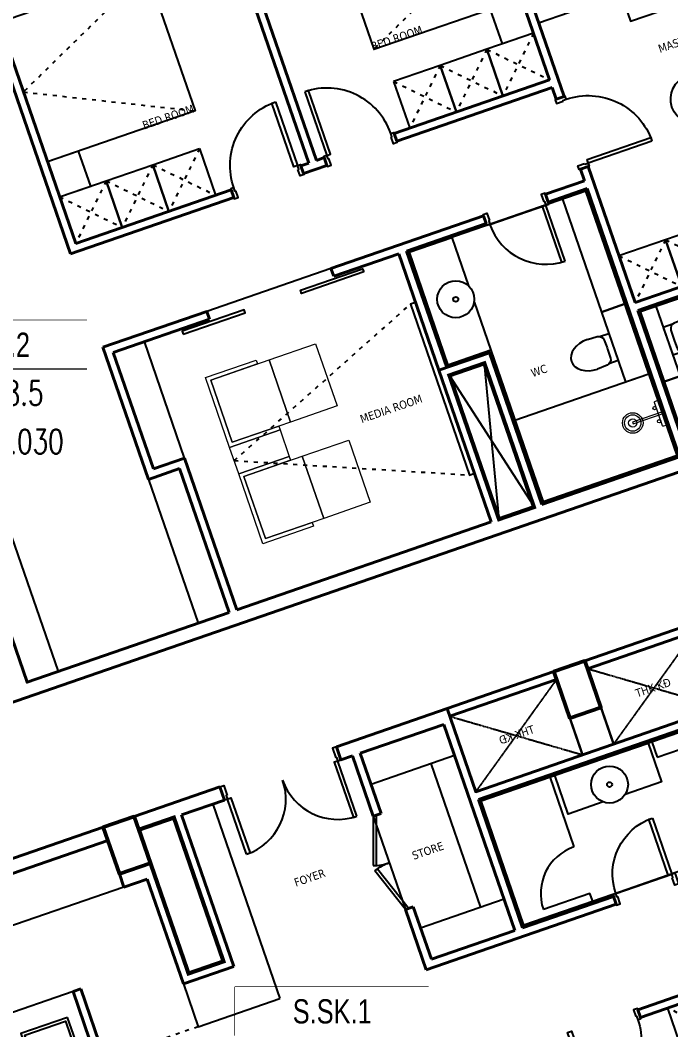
# Model space of a CAD drawing. Header units: millimetres. Extents: x -361654186 to 361255443, y -278569811 to 278836587.
# Drawn here: x -97423 to -89505, y 31127 to 43406 of the extents above; entities that cross this region are included whole.
import ezdxf
from ezdxf.enums import TextEntityAlignment as Align
from ezdxf.xclip import XClip

# ---------------------------------------------------------------- set-up
doc = ezdxf.new("R2010")
doc.units = ezdxf.units.MM
doc.header["$MEASUREMENT"] = 0
doc.header["$XCLIPFRAME"] = 0
doc.set_wipeout_variables(frame=1)
doc.linetypes.add('ACAD_ISO03W100', pattern=[30, 12, -18])
doc.linetypes.add('Xref_ST_MBDV Cot vach 30.7.2022$0$HIDDEN', pattern=[0.375, 0.25, -0.125])
for name, color, linetype, lineweight in [('00_duong_QH', 7, 'Continuous', 9), ('A-NoiThat', 39, 'Continuous', 13), ('IDEA - Block', 250, 'Continuous', 9), ('KT-Chuviet', 255, 'Continuous', 15), ('KT-Net cat', 1, 'Continuous', 40), ('KT-Net cot vach', 2, 'Continuous', 50), ('KT-Net thay', 7, 'Continuous', 15), ('KT-Net truc', 18, 'Continuous', 15)]:
    doc.layers.add(name, color=color, linetype=linetype, lineweight=lineweight)
for name, color, linetype in [('1VinaPVC-Text', 9, 'Continuous'), ('A-_FURN----_E-_N', 251, 'Continuous'), ('A-_SANIEQPT_E-_N', 251, 'Continuous'), ('A-CORE-OTLN', 6, 'Continuous'), ('IDEA - dim', 251, 'Continuous'), ('Kaka - ph', 7, 'Continuous'), ('KT-Net manh', 139, 'Continuous'), ('Xref_ST_MBDV Cot vach 30.7.2022$0$KT-Khuat', 9, 'Xref_ST_MBDV Cot vach 30.7.2022$0$HIDDEN')]:
    doc.layers.add(name, color=color, linetype=linetype)
doc.styles.add('font unicode ccu', font='arial.ttf')
doc.styles.add('ROMANS', font='ROMANS.SHX')
doc.styles.add('Tahoma', font='tahoma.ttf')

# ---------------------------------------------------------------- blocks, each defined once
blk = doc.blocks.new('TAG CAO DO SAN')
at = {"layer": 'KT-Net thay', "flags": 128}
blk.add_lwpolyline([(1526701.778855525, -266095.2298759429), (1526701.778855525, -266566.6584041911), (1527644.63591202, -266566.6584041911), (1527644.63591202, -266095.2298759429)], close=True, dxfattribs=at)
blk.add_wipeout([(1526701.778855525, -266095.2298759429), (1527644.6359120198, -266095.2298759429), (1527644.6359120198, -266566.65840419114), (1526701.778855525, -266566.65840419114)]).dxf.layer = 'KT-Net thay'
for points in [[(1526701.778855525, -266330.9441400666), (1527644.63591202, -266330.9441400666)], [(1526701.778855525, -266566.6584041911), (1527644.63591202, -266566.6584041911)]]:
    blk.add_lwpolyline(points, dxfattribs=at)
at = {"layer": 'KT-Chuviet', "color": 31, "style": 'ROMANS', "width": 0.75}
blk.add_text('DTTT:', height=117.8571320618522, dxfattribs=at).set_placement((1526748.92170835, -266507.8139601254))
at = {"layer": 'KT-Chuviet', "color": 31, "style": 'font unicode ccu', "width": 0.75}
blk.add_attdef('TÊNPHÒNG', text='', height=117.85713, dxfattribs=at).set_placement((1527175.308820772, -266213.4467624734), align=Align.MIDDLE_CENTER)
at = {"layer": 'KT-Chuviet', "color": 31, "ltscale": 15, "style": 'ROMANS', "width": 0.75, "flags": 8}
blk.add_attdef('CAO-DO', (1527091.943339912, -266507.7298381611), '', height=117.8571320618522, dxfattribs=at)
blk = doc.blocks.new('d800')
blk.add_line((760, 70), (40, 70))
for points in [[(40, 790), (40, 70), (85, 70), (85, 790)], [(50, 25), (40, 25), (40, 70), (0, 70), (0, -70), (50, -70)], [(750, 25), (760, 25), (760, 70), (800, 70), (800, -70), (750, -70)]]:
    blk.add_lwpolyline(points, close=True)
blk.add_arc((40, 70), 720, 0, 90)
blk = doc.blocks.new('220126_HDN_HBA typical plan$0$210902_YS plan 330pm ver13$0$TOTO-WC-CW822J')
at = {"color": 0}
blk.add_lwpolyline([(-177.2072506700642, -119.1915361834399), (-175, 0), (175, 0), (177.2072506700642, -119.1915361836145)], dxfattribs=at)
blk.add_lwpolyline([(-190, -270), (-183.3947591906181, -144.5004246227618, -0.3908696114996718), (-115.4352058441145, -78.20653349565691), (-27.76706723973621, -75.77130742336158, -0.01388621073825284), (27.76706724101678, -75.77130742336158), (115.4352058439981, -78.20653349565691, -0.3908696114996718), (183.3947591905016, -144.5004246227618), (190, -270)], format="xyb", dxfattribs=at)
blk.add_ellipse((0, -270), major_axis=(0, -270), ratio=0.7037037037037037, start_param=4.71238898038469, end_param=7.853981633974483, dxfattribs=at)
blk = doc.blocks.new('A$C2A980E36')
at = {"ltscale": 0.5}
blk.add_lwpolyline([(-10, 0), (10, 0), (10, 400), (-10, 400)], close=True, dxfattribs=at)
blk.add_lwpolyline([(160, 60), (160, 30, -0.4142135623730916), (150, 20), (-150, 20, -0.4142135623730987), (-160, 30), (-160, 60.00000000000728, -0.414213562373095), (-150, 70.00000000000728), (150, 70, -0.4142135623730915)], format="xyb", close=True, dxfattribs=at)
for centre, radius in [((0, 400), 125), ((0, 400), 100), ((0, 400), 50), ((-85, 90.00000000000728), 20), ((85, 90), 20)]:
    blk.add_circle(centre, radius, dxfattribs=at)
blk = doc.blocks.new('d900n')
for points in [[(20, -50), (20, -40), (65, -40), (65, 0), (-65, 0), (-65, -50)], [(885, -40), (65, -40), (65, -85), (885, -85)], [(20, -850), (20, -860), (65, -860), (65, -900), (-65, -900), (-65, -850)]]:
    blk.add_lwpolyline(points, close=True)
blk.add_arc((65, -40), 820, 270, 0)
blk = doc.blocks.new('skvl9')
at = {"layer": 'A-_FURN----_E-_N', "linetype": 'Continuous'}
for points in [[(-3599.999997561186, -3880.394799090252), (-3199.999997561215, -3880.394799090252), (-3199.999997561215, -600.5318683415535), (-3599.999997561215, -600.5318683415535)], [(-9199.956795180624, -3980.215425154238), (-9199.979693189045, -4580.215424679656), (-9799.999997561186, -4580.190680722226), (-9799.977099552707, -3980.190681196749), (-9199.956795180624, -3980.215425154238)], [(-8599.958641463367, -3980.218018681189), (-8599.981539471803, -4580.218018206651), (-9200.001843844002, -4580.193274249177), (-9199.978945835494, -3980.193274723715), (-8599.958641463367, -3980.218018681189)], [(-7999.938338324835, -3980.242762638634), (-7999.9612363333, -4580.242762164067), (-8599.981540705456, -4580.218018206608), (-8599.95864269702, -3980.218018681146), (-7999.938338324835, -3980.242762638634)], [(-5500.061656797669, -3980.242762638605), (-5500.038758789131, -4580.242762164067), (-4900.018454416975, -4580.218018206608), (-4900.041352425411, -3980.21801868116), (-5500.061656797669, -3980.242762638605)], [(-4900.041353659108, -3980.218018681189), (-4900.018455650643, -4580.218018206637), (-4299.998151278443, -4580.193274249192), (-4300.021049286908, -3980.193274723715), (-4900.041353659108, -3980.218018681189)], [(-4300.043199941822, -3980.215425154252), (-4300.0203019334, -4580.215424679671), (-3699.999997561215, -4580.190680722226), (-3700.022895569666, -3980.190681196749), (-4300.043199941822, -3980.215425154252)], [(-3600.005535462944, -6880.190680801228), (-3599.999997561201, -7480.190680738073), (-2999.979692724301, -7480.183297474869), (-2999.985230625956, -6880.183297538038), (-3600.005535462944, -6880.190680801228)], [(-2999.985231859624, -6880.183297538053), (-2999.979693957925, -7480.183297474854), (-2399.95938912101, -7480.175914211693), (-2399.964927022695, -6880.17591427482), (-2999.985231859624, -6880.183297538053)]]:
    blk.add_lwpolyline(points, close=True, dxfattribs=at)
blk.add_lwpolyline([(-1430.316624628846, -2080.394799090194), (-1430.316624628846, -1697.368036000582), (-2535.997506029438, -1697.368036000582), (-2535.997506029438, -4225.773338759856), (-1430.31662462886, -4225.773338759871), (-1430.316624628889, -3880.394799090252)], dxfattribs=at)
blk.add_lwpolyline([(-0.02029926507384516, -5680.394799091911), (-2099.964927022695, -5680.394799091911, -0.414213562373095), (-2399.964927022695, -5380.394799091911), (-2399.964927022695, -5380.394799091911, -0.414213562373095), (-2099.964927022738, -5080.394799091911), (-0.0202992650156375, -5080.394799091911)], format="xyb", close=True, dxfattribs=at)
at = {"layer": 'A-CORE-OTLN'}
for points in [[(-6024.999999746055, -7580.219527284324), (-5575.116972184594, -9405.190680775646)], [(-6024.999999746011, -9430.219527284295), (-5575.118576451205, -7580.219527284309)]]:
    blk.add_lwpolyline(points, dxfattribs=at)
at = {"layer": 'IDEA - Block', "ltscale": 100}
for points in [[(-8838.435640893178, -6635.439388335828), (-8188.435640893164, -6635.439388335828), (-8188.435640893149, -6685.439388335828), (-8788.435640893178, -6685.439388335828), (-8788.435640893178, -6685.439388335828), (-8788.435640893178, -7485.439388335843), (-8188.435640893207, -7485.439388335828), (-8188.435640893178, -7535.439388335828), (-8838.435640893178, -7535.439388335828)], [(-8788.435640893178, -6685.439388335828), (-8038.435640893236, -6685.439388335843), (-8038.435640893164, -7485.439388335872), (-8188.435640893207, -7485.439388335828), (-8788.435640893178, -7485.439388335843)], [(-8038.435640893236, -6685.439388335843), (-7438.435640893149, -6685.439388335828), (-7438.435640893178, -7485.439388335828), (-8038.435640893164, -7485.439388335872)], [(-8838.435640893178, -7535.439388335828), (-8188.435640893178, -7535.439388335828), (-8188.435640893178, -7874.941973124311), (-8838.435640893178, -7874.941973124311)], [(-8838.435640893178, -7874.941973124311), (-8188.435640893178, -7874.941973124311), (-8188.435640893207, -7924.941973124311), (-8788.435640893193, -7924.941973124311), (-8788.435640893193, -7924.941973124311), (-8788.435640893178, -8724.94197312431), (-8188.435640893149, -8724.94197312431), (-8188.435640893164, -8774.94197312431), (-8838.435640893178, -8774.94197312431)], [(-8788.435640893193, -7924.941973124311), (-8038.435640893178, -7924.941973124325), (-8038.435640893207, -8724.94197312434), (-8188.435640893149, -8724.94197312431), (-8788.435640893178, -8724.94197312431)], [(-8038.435640893178, -7924.941973124325), (-7438.435640893178, -7924.941973124311), (-7438.435640893193, -8724.94197312434), (-8038.435640893207, -8724.94197312434)]]:
    blk.add_lwpolyline(points, close=True, dxfattribs=at)
at = {"layer": 'IDEA - dim'}
for p, q in [((-6962.499998653599, -5880.190680722226), (-8562.499998653599, -5880.190680722226)), ((-9399.999997561172, -7480.190680738044), (-9399.999997561215, -5980.19068072224)), ((-11699.99999970742, -7580.190680738058), (-11699.99999970742, -9430.190680737913)), ((-9899.999997561215, -7580.190680738073), (-9899.99999756123, -9430.190680737942))]:
    blk.add_line(p, q, dxfattribs=at)
for points in [[(-9800.060487103081, -1730.210863677959), (-7900.060488112358, -1730.148933810735), (-7900.001817711905, -3530.148932854572), (-9800.001816702614, -3530.210862721753)], [(-3699.939508019335, -1730.21086367793), (-5599.939507010058, -1730.148933810706), (-5599.998177410511, -3530.148932854558), (-3699.998178419803, -3530.210862721709)], [(-9799.985271088284, -3530.210862213062), (-9799.989246303376, -3980.19068114429), (-9399.98924630713, -3980.192410167307), (-9400.017573103949, -3530.197825337935)], [(-3700.014724034118, -3530.210862213018), (-3700.010748819011, -3980.190681144246), (-4100.010748815272, -3980.192410167278), (-4099.982422018467, -3530.197825337906)], [(-8925.188282034651, -6050.190680722226), (-8125.188282034636, -6050.19068072224), (-8125.188282034651, -6010.19068072224), (-8925.188282034665, -6010.19068072224)], [(-6599.811715272517, -6050.190680722226), (-7399.811715272546, -6050.190680722226), (-7399.811715272546, -6010.19068072224), (-6599.811715272546, -6010.19068072224)], [(-3724.99999756123, -6005.190680722226), (-5999.999999745953, -6005.190680722269), (-5999.999999746025, -7455.190680738073), (-5449.999997545572, -7455.190680738073), (-5449.999997545587, -9405.190680737913), (-3724.999997561215, -9405.190680737913)], [(-4024.999997424922, -7455.190680738073), (-3724.999997561201, -7455.190680738102), (-3724.99999756123, -6005.190680722226), (-4024.999997424893, -6005.190680722226)], [(-6124.999999745996, -6605.572499410657), (-6189.54389649001, -6605.572499410628), (-6189.543896490053, -8804.808862049511), (-6124.999999746025, -8804.80886204954)], [(-4024.999997424879, -7455.183297293144), (-4024.999997424835, -8355.18329729313), (-3724.999997561245, -8355.183297293144), (-3724.999997939711, -7455.190680738058)], [(-3374.999997697567, -7605.005437767642), (-3374.999997697552, -8505.005437767657), (-3574.999997561215, -8505.005437767657), (-3574.999997182749, -7605.012821212586)], [(-5449.999997924097, -8355.183297293159), (-3724.999997561245, -8355.183297293144), (-3724.999997561215, -9405.190680737913), (-5449.999997924082, -9405.190680737913)]]:
    blk.add_lwpolyline(points, close=True, dxfattribs=at)
for points in [[(-5449.999997545572, -6833.268321370604), (-5449.999997545572, -7455.190680738073), (-5999.999999746025, -7455.190680738073), (-5999.999999745953, -6005.190680722269), (-5449.999997545601, -6005.19068072224), (-5449.999997545601, -6627.113040089724)], [(-1399.999997561215, -7605.190680738058), (-24.99999756122997, -7605.190680738058), (-24.99999756121542, -9405.190680737942), (-3574.999997561245, -9405.190680737942), (-3574.999997561245, -7605.190680738073), (-2199.999997561186, -7605.190680738073)], [(-2374.99999718272, -8905.190680737898), (-2374.99999718272, -9405.190680737913), (-3574.999997561245, -9405.190680737942), (-3574.99999756123, -8505.101750975271), (-2775.088926945376, -8505.101750975242), (-2374.99999718272, -8905.190680737898)]]:
    blk.add_lwpolyline(points, dxfattribs=at)
for radius in [225, 30]:
    blk.add_circle((-5649.999997545601, -6730.190680730157), radius, dxfattribs=at)
at = {"layer": 'Kaka - ph', "color": 6, "const_width": 50}
blk.add_lwpolyline([(-5575.118576451205, -9430.219527284295), (-6024.999999746011, -9430.219527284295), (-6024.999999746055, -7580.219527284324), (-5575.118576451205, -7580.219527284309)], close=True, dxfattribs=at)
at = {"layer": 'KT-Net cat'}
for p, q in [((-9799.999997561186, -4580.190680722226), (-7799.999997561259, -4580.190680722226)), ((-6899.99999756123, -4580.190680722226), (-6799.999997561201, -4580.190680722211)), ((-6699.999997561215, -4580.190680722226), (-6599.999997561215, -4580.190680722226)), ((-5699.999997561215, -4580.190680722226), (-3699.999997561215, -4580.190680722226)), ((-9899.999997561215, -4680.190680722226), (-7799.999997561215, -4680.190680722226)), ((-6899.999997561215, -4680.190680722226), (-6599.999997561215, -4680.190680722226)), ((-5699.999997561215, -4680.190680722226), (-3699.999997561215, -4680.19068072224)), ((-3699.999997561215, -4830.190680722226), (-3599.999997561215, -4830.190680722226)), ((-3699.999997561215, -5730.19068072224), (-3599.999997561215, -5730.19068072224)), ((-9899.999997561215, -5880.19068072224), (-8562.499998653599, -5880.190680722226)), ((-8562.499998653599, -5980.190680722226), (-8562.499998653599, -5880.190680722226)), ((-6962.499998653599, -5880.190680722226), (-4999.999997561215, -5880.190680722226)), ((-6962.499998653599, -5980.190680722226), (-6962.499998653599, -5880.190680722226)), ((-4199.999997561259, -5880.19068072224), (-3699.999997561215, -5880.19068072224)), ((-9799.999997561215, -5980.190680722226), (-8562.499998653599, -5980.190680722226)), ((-6962.499998653671, -5980.190680722226), (-6124.999999745982, -5980.190680722226)), ((-6024.999999745996, -5980.19068072224), (-4999.999997561215, -5980.190680722226)), ((-4199.999997561245, -5980.19068072224), (-3699.999997561245, -5980.19068072224)), ((-9399.999997561172, -7480.190680738044), (-9799.9999975612, -7480.190680738044)), ((-3599.999997561201, -7480.190680738073), (-2199.99999756123, -7480.190680738073)), ((-9499.99999756123, -7580.190680738073), (-9899.999997561215, -7580.190680738073)), ((-3599.999997561201, -7580.190680738073), (-2199.99999756123, -7580.190680738073))]:
    blk.add_line(p, q, dxfattribs=at)
for points in [[(-9899.999997561215, -4680.190680722226), (-9899.9999975612, -0.1917175607959507)], [(-9799.999997561186, -4580.190680722226), (-9799.999997561245, -0.1917240618786309)], [(-3699.999997561215, -4580.190680722226), (-3699.986689588113, -0.1920249351242092)], [(-3599.999997561215, -4830.190680722226), (-3599.99999756123, -0.1906807379273232), (-3699.98668958839, -0.192120629013516)], [(-6799.999997561201, -4580.190680722211), (-6799.999997561215, -1079.913091793598)], [(-6699.999997561215, -4580.190680722226), (-6699.99999756123, -1079.912168809969)], [(-7799.999997561215, -4680.190680722226), (-7799.999997561259, -4580.190680722226)], [(-6899.999997561215, -4680.190680722226), (-6899.99999756123, -4580.190680722226)], [(-6599.999997561215, -4680.190680722226), (-6599.999997561215, -4580.190680722226)], [(-5699.999997561215, -4680.190680722226), (-5699.999997561215, -4580.190680722226)], [(-3699.999997561215, -4830.190680722226), (-3699.999997561215, -4680.19068072224)], [(-3699.999997561215, -5880.19068072224), (-3699.999997561215, -5730.19068072224)], [(-3599.999997561201, -7480.190680738073), (-3599.999997561215, -5730.19068072224)], [(-9899.999997561215, -7580.190680738073), (-9899.999997561215, -5880.19068072224)], [(-4999.999997561215, -5980.190680722226), (-4999.999997561215, -5880.190680722226)], [(-4199.999997561245, -5980.19068072224), (-4199.999997561259, -5880.19068072224)], [(-9799.9999975612, -7480.190680738044), (-9799.999997561215, -5980.190680722226)], [(-6124.999999745982, -7480.190680738073), (-6124.999999745982, -5980.190680722226)], [(-6024.999999746011, -7480.190680738073), (-6024.999999745996, -5980.19068072224)], [(-3699.999997561215, -9430.19068073792), (-3699.999997561245, -5980.19068072224)], [(-9399.999997561215, -9430.190680737913), (-9399.999997561172, -7480.190680738044)], [(-5474.999997545587, -9430.190680738408), (-5474.999997545659, -7480.190680738073), (-6124.999999745982, -7480.190680738073), (-6124.999999745982, -9430.190680738378)], [(-9499.999997561215, -9430.19068073792), (-12099.99999970745, -9430.190680737942), (-12099.99999970739, -7580.190680738058)], [(-9499.999997561215, -9430.19068073792), (-9499.99999756123, -7580.190680738073)], [(-3599.999997561215, -9430.190680737913), (-3599.999997561201, -7580.190680738073)], [(-6124.999999745967, -9430.19068073795), (-9399.999997561215, -9430.190680737913)], [(-5574.999997545587, -9430.190680737913), (-6024.999999745924, -9430.190680737935)], [(-3699.999997561215, -9430.19068073792), (-5474.999997545601, -9430.190680737927)], [(200.0000024387264, -9600.190680737927), (-15340.02542305813, -9600.190680737927)]]:
    blk.add_lwpolyline(points, dxfattribs=at)
blk.add_lwpolyline([(-5574.999997545601, -7580.190680738073), (-6024.999999746011, -7580.190680738073), (-6024.999999745982, -9430.19068073803), (-5574.999997545572, -9430.19068073803)], close=True, dxfattribs=at)
at = {"layer": 'KT-Net manh', "linetype": 'ACAD_ISO03W100', "ltscale": 4}
for p, q in [((-9199.956795180624, -3980.215425154238), (-9799.999997561186, -4580.190680722226)), ((-9799.977099552707, -3980.190681196749), (-9199.979693189045, -4580.215424679656)), ((-8599.958641463367, -3980.218018681189), (-9200.001843844002, -4580.193274249177)), ((-9199.978945835494, -3980.193274723715), (-8599.981539471803, -4580.218018206651)), ((-7999.938338324835, -3980.242762638634), (-8599.981540705456, -4580.218018206608)), ((-8599.95864269702, -3980.218018681146), (-7999.9612363333, -4580.242762164067)), ((-5500.061656797669, -3980.242762638605), (-4900.018454416975, -4580.218018206608)), ((-4900.041352425411, -3980.21801868116), (-5500.038758789131, -4580.242762164067)), ((-4900.041353659108, -3980.218018681189), (-4299.998151278443, -4580.193274249192)), ((-4300.021049286908, -3980.193274723715), (-4900.018455650643, -4580.218018206637)), ((-4300.043199941822, -3980.215425154252), (-3699.999997561215, -4580.190680722226)), ((-3700.022895569666, -3980.190681196749), (-4300.0203019334, -4580.215424679671)), ((-3600.005535462944, -6880.190680801228), (-2999.979692724301, -7480.183297474869)), ((-2999.985230625956, -6880.183297538038), (-3599.999997561201, -7480.190680738073)), ((-2999.985231859624, -6880.183297538053), (-2399.95938912101, -7480.175914211693))]:
    blk.add_line(p, q, dxfattribs=at)
for points in [[(-7900.060488112358, -1730.148933810735), (-9800.031151902891, -2630.210863199871), (-7900.001817711905, -3530.148932854572)], [(-5599.939507010058, -1730.148933810706), (-3699.968843219525, -2630.210863199842), (-5599.998177410511, -3530.148932854558)], [(-8838.435640893178, -7705.190680730069), (-6189.54389649001, -6605.572499410628)], [(-8838.435640893178, -7705.190680730069), (-6189.543896490053, -8804.808862049511)]]:
    blk.add_lwpolyline(points, dxfattribs=at)
at = {"layer": 'A-_SANIEQPT_E-_N', "rotation": 269.9978847988392}
blk.add_blockref('220126_HDN_HBA typical plan$0$210902_YS plan 330pm ver13$0$TOTO-WC-CW822J', (-4024.999997424849, -7905.183297293144), dxfattribs=at)
at = {"layer": 'A-_SANIEQPT_E-_N', "xscale": -0.9999999999999991, "rotation": 90.00211520116079}
blk.add_blockref('220126_HDN_HBA typical plan$0$210902_YS plan 330pm ver13$0$TOTO-WC-CW822J', (-3374.99999769764, -8055.005437767657), dxfattribs=at)
at = {"layer": 'A-NoiThat', "extrusion": (0, 0, -1), "xscale": -0.9999999999999999, "zscale": -0.9999999999999999, "rotation": 270.0021152011519}
blk.add_blockref('A$C2A980E36', (3704.999997574909, -8855.18403563762), dxfattribs=at)
at = {"layer": 'IDEA - dim'}
for p, xscale, rotation in [((-6899.999997561201, -4630.19068072224), -1, 269.9976371344918), ((-3649.99999756123, -5730.19068072224), -0.9999999999999993, 179.9976371344919)]:
    blk.add_blockref('d900n', p, dxfattribs=dict(at, xscale=xscale, rotation=rotation))
for name, p, rotation in [('d900n', (-6599.99999756123, -4630.19068072224), 90.0023628655081), ('d800', (-4199.999997561186, -5935.190680722269), 179.9999999999999)]:
    blk.add_blockref(name, p, dxfattribs=dict(at, rotation=rotation))
at = {"layer": '1VinaPVC-Text', "style": 'Tahoma', "text_generation_flag": 6}
for s, rotation, p in [('BED ROOM', 179.9983422317129, (-8560.776452585764, -3541.902208993415)), ('BED ROOM', 180.0016577682871, (-5619.680224593467, -3541.921896994492)), ('MASTER BED ROOM', 180.0016577682871, (-2323.73866474739, -4709.427989392178)), ('MEDIA ROOM', 179.9999999991662, (-7222.492000356928, -7782.017762716074)), ('WC', 179.9999999991662, (-5074.642057329096, -7932.145821549144))]:
    blk.add_text(s, height=99.99999999999741, rotation=rotation, dxfattribs=at).set_placement(p)
blk = doc.blocks.new('*U108')
at = {"ltscale": 5}
for points in [[(-300, -450), (300, -450), (300, 0), (-300, 0)], [(-261, -65), (261, -65), (261, -415), (-261, -415)], [(-15, -20), (15, -20), (15, -270), (-15, -270)]]:
    blk.add_lwpolyline(points, close=True, dxfattribs=at)
blk = doc.blocks.new('skvl8')
at = {"color": 6, "const_width": 29.99999999999999}
for points in [[(-5999.3289251487, 9499.966328614988), (-5999.391097293861, 8529.966330606978), (-7374.391094469538, 8530.054461225045), (-7374.328922324377, 9500.054459232662)], [(-5599.328925972659, 9499.940690612406), (-5599.391098139837, 8529.940692604388), (-4224.391100964174, 8529.852561955027), (-4224.328928797026, 9499.852559962645)]]:
    blk.add_lwpolyline(points, close=True, dxfattribs=at)
at = {"layer": 'A-_FURN----_E-_N', "linetype": 'Continuous'}
blk.add_lwpolyline([(-6024.514932345686, 4680.052081916365), (-6024.492034337221, 5280.052081441841), (-5424.47172996508, 5280.027337484382), (-5424.494627973501, 4680.02733795892), (-6024.514932345686, 4680.052081916365)], close=True, dxfattribs=at)
at = {"layer": 'IDEA - dim'}
for p, q in [((-10449.39557377386, 9429.974340254572), (-10449.39557377386, 6929.974340254572)), ((-7474.391094469538, 9029.974340254572), (-8549.395573773829, 9029.97434025458)), ((-7774.391094469524, 7180.000000000015), (-7774.391094469524, 9029.974340254572)), ((-11800, 8829.974340254572), (-15599.51414859221, 8829.974340254572)), ((-8649.395573773858, 8654.987170127308), (-8649.395573773858, 7454.987170127293)), ((-6464.398477914481, 8405.054460846542), (-6464.398477914481, 7505)), ((-12799.51414859221, 7829.974340254572), (-15599.51414859219, 7829.974340254572)), ((-11499.51414859221, 7480.514344800307), (-11499.51414859219, 6929.974340254572)), ((-7474.391094469524, 7180), (-8549.395573773872, 7180.000000000044)), ((-11499.51414859219, 6929.974340254572), (-10449.39557377386, 6929.974340254572)), ((-5406.922183789458, 6805), (-6206.922183789458, 6805))]:
    blk.add_line(p, q, dxfattribs=at)
for points in [[(-10249.39483546338, 9474.977662776786), (-10259.39483545662, 9474.977293604534), (-10259.39317418146, 9429.97729363518), (-10299.39317415422, 9429.9758169462), (-10299.39557377383, 9599.9758169462), (-10249.39557380794, 9599.97766280749)], [(-8849.396312084296, 9474.977662777193), (-8839.396312091092, 9474.977293604912), (-8839.39797336614, 9429.977293635588), (-8799.397973393396, 9429.975816946608), (-8799.395573773902, 9599.975816946666), (-8849.395573739806, 9599.977662807869)], [(-10259.3931725459, 8719.976741481936), (-10259.393172546, 9429.974340254164), (-10214.39317257667, 9429.972678979066), (-10214.39317257657, 8719.975080206888)], [(-8839.397975001382, 8719.976741482373), (-8839.39797500163, 9429.97434025458), (-8884.397974970954, 9429.972678979437), (-8884.397974970692, 8719.975080207238)], [(-8846.957578451576, 8088.445685055187), (-8809.188146113447, 8075.274884743325), (-8611.626141435714, 8641.816369815439), (-8649.395573773858, 8654.987170127293)], [(-5149.453273109364, 8205.05446136139), (-4249.453273109364, 8205.054461361418), (-4249.453273109364, 8405.054461225038), (-5149.44588966445, 8405.054460846542)], [(-8846.957578451576, 8021.5286551994), (-8809.188146113462, 8034.699455511261), (-8611.6261414357, 7468.157970439148), (-8649.395573773858, 7454.987170127293)]]:
    blk.add_lwpolyline(points, close=True, dxfattribs=at)
for points in [[(-6206.922183789458, 6805), (-7349.391094469524, 6805), (-7349.391094469524, 8405.054461225038), (-4249.453273109364, 8405.054461225038), (-4249.453273109379, 6805), (-5406.922183789458, 6805)], [(-5948.343539752677, 7905.054461225023), (-6399.451022685564, 7905.054461225023), (-6399.451022685564, 8405.054461225038), (-5199.393344893397, 8405.054461225038), (-5199.393344893382, 7905.054461225038), (-5665.500827826254, 7905.054461225045)], [(-6464.398477914496, 6805), (-6464.398477914481, 6905), (-7064.398477914481, 6905)]]:
    blk.add_lwpolyline(points, dxfattribs=at)
for radius in [224.9999999999998, 29.99999999999998]:
    blk.add_circle((-5806.922183789458, 8080.054461446518), radius, dxfattribs=at)
for centre, radius, start, end in [((-10259.39317254607, 9429.974340254164), 709.9975987722107, 270, 0), ((-8839.39797500163, 9429.97434025458), 709.9975987722107, 180, 270), ((-8649.395573773858, 8654.987170127293), 600, 250.7755260655119, 270), ((-8649.395573773858, 7454.987170127293), 600, 90, 109.2244739344881), ((-6464.398477914481, 6905), 600, 90, 180)]:
    blk.add_arc(centre, radius, start, end, dxfattribs=at)
at = {"layer": 'Kaka - ph', "color": 6, "const_width": 50}
blk.add_lwpolyline([(-10949.39557377387, 9430.514344800293), (-11399.27699706863, 9430.514344800293), (-11399.27699706865, 7580.514344800307), (-10949.39557377387, 7580.514344800315)], close=True, dxfattribs=at)
at = {"layer": 'KT-Net cat'}
for p, q in [((-10299.39317415422, 9599.974340254572), (-11400, 9599.974340254572)), ((-7374.391094469524, 9599.974340254572), (-8799.397973393381, 9599.974340254572)), ((-7374.391094469538, 8530.054461225045), (-7374.391094469524, 9599.974340254572)), ((-7374.391094469524, 9599.974340254572), (-6000, 9599.974340254572)), ((-5600.000000000015, 9599.974340254572), (-4224.453273109277, 9599.974340254572)), ((-7374.391094469538, 9499.974340254572), (-6000.000000000015, 9499.974340254572)), ((-5600.000000000015, 9499.974340254572), (-4224.453273109277, 9499.974340254572)), ((-10949.39557377386, 9430.485498253911), (-11399.51414859219, 9430.485498253911)), ((-11399.51414859219, 9430.485498253911), (-11399.51414859219, 7580.514344800307)), ((-10949.39557377387, 7580.514344800315), (-10949.39557377386, 9430.485498253911)), ((-10299.39317415422, 9429.974340254572), (-10849.39557377386, 9429.974340254572)), ((-10849.39557377386, 9429.974340254572), (-10849.39557377386, 7480.514344800307)), ((-8649.395573773858, 9429.974340254572), (-8799.397973393396, 9429.974340254572)), ((-8649.395573773858, 9429.974340254572), (-8649.395573773902, 8654.987170127293)), ((-7474.391094469524, 9429.974340254572), (-8549.395573773843, 9429.974340254572)), ((-8549.395573773858, 9429.974340254572), (-8549.395573773858, 8654.987170127308)), ((-7474.391094469524, 6780.000000000015), (-7474.391094469524, 9429.974340254572)), ((-11800.00000000001, 8999.974340254572), (-11799.99999999997, 8829.974340254572)), ((-11800, 8829.974340254572), (-11499.51414859219, 8829.974340254572)), ((-11499.51414859219, 8829.974340254572), (-11499.51414859221, 7480.514344800307)), ((-8649.395573773858, 8654.987170127293), (-8549.395573773858, 8654.987170127308)), ((-4224.453273109306, 8530.054461225038), (-7374.391094469538, 8530.054461225045)), ((-7374.391094469538, 6780), (-7374.391094469538, 8430.054461225038)), ((-4224.45327310932, 8430.054461225038), (-7374.391094469538, 8430.054461225038)), ((-12699.51414859219, 7829.974340254572), (-12799.51414859221, 7829.974340254572)), ((-12799.51414859221, 7829.974340254557), (-12799.51414859219, 6929.974340254572)), ((-12699.51414859219, 7829.974340254572), (-12699.51414859219, 6929.974340254572)), ((-11399.51414859219, 7580.514344800307), (-10949.39557377387, 7580.514344800315)), ((-11499.51414859221, 7480.514344800307), (-10849.39557377386, 7480.514344800307)), ((-8649.395573773858, 7454.987170127293), (-8649.395573773858, 6680)), ((-8649.395573773858, 7454.987170127293), (-8549.395573773858, 7454.987170127293)), ((-8549.395573773858, 7454.987170127293), (-8549.395573773858, 6780.000000000044)), ((-7474.391094469538, 6780), (-8549.395573773858, 6780.000000000044)), ((-6206.922183789458, 6780), (-7374.391094469524, 6780.000000000015)), ((-6206.922183789458, 6805), (-6206.922183789473, 6680)), ((-6206.922183789444, 6680), (-8649.395573773858, 6680)), ((-4224.453273109306, 5380), (-6374.391094469524, 5380)), ((-6374.391094469524, 5280), (-6374.391094469524, 5380)), ((-4224.453273109306, 5280), (-6374.391094469524, 5280))]:
    blk.add_line(p, q, dxfattribs=at)
for points in [[(-11800, 9599.974340254572), (-18739.66202877148, 9599.974340254572)], [(-10299.39317415422, 9429.974340254572), (-10299.39317415422, 9599.975816946637)], [(-8799.397973393396, 9429.974340254572), (-8799.397973393396, 9599.975816946637)], [(-11800.00000000001, 9429.974340254572), (-15599.51414859221, 9429.974340254572)]]:
    blk.add_lwpolyline(points, dxfattribs=at)
at = {"layer": 'KT-Net cot vach'}
for points in [[(-11800, 9599.974340254572), (-11400, 9599.974340254572), (-11400, 8999.974340254572), (-11800.00000000001, 8999.974340254572)], [(-6000, 9599.974340254572), (-5600.000000000015, 9599.974340254572), (-5600, 8999.974340254572), (-6000, 8999.974340254572)]]:
    blk.add_lwpolyline(points, close=True, dxfattribs=at)
at = {"layer": 'KT-Net manh', "linetype": 'ACAD_ISO03W100', "ltscale": 4}
for p, q in [((-11499.51414859219, 6929.974340254572), (-12699.51414859219, 6929.974340254572)), ((-5424.494627973501, 4680.02733795892), (-6024.492034337221, 5280.052081441841))]:
    blk.add_line(p, q, dxfattribs=at)
at = {"layer": 'Xref_ST_MBDV Cot vach 30.7.2022$0$KT-Khuat', "linetype": 'Xref_ST_MBDV Cot vach 30.7.2022$0$HIDDEN', "ltscale": 5}
for p, q in [((-5999.328925148671, 9499.966328614973), (-7374.391094469538, 8530.054461225045)), ((-7374.328922365952, 9500.053810824465), (-5999.392017802238, 8529.966330665971)), ((-4224.328928838571, 9499.851911554448), (-5599.390177631474, 8529.940692545395)), ((-5599.328925972688, 9499.940690612399), (-4224.391100964174, 8529.852561955027))]:
    blk.add_line(p, q, dxfattribs=at)
at = {"layer": 'IDEA - dim', "extrusion": (4.066290018283878e-06, 4.066233159684947e-06, 0.9999999999834656), "rotation": 179.9995994156377}
blk.add_blockref('*U108', (-13265.09678145844, 7104.976438101407, -0.08021796926452911), dxfattribs=at)
at = {"layer": 'IDEA - dim', "xscale": -1}
blk.add_blockref('d800', (-5406.922183789444, 6735), dxfattribs=at)
at = {"layer": 'IDEA - dim', "xscale": -0.9999999999999998, "rotation": 89.99763713449184}
blk.add_blockref('d900n', (-7274.391094469524, 5330), dxfattribs=at)
at = {"layer": '1VinaPVC-Text', "style": 'Tahoma'}
for s, height, rotation, text_generation_flag, p in [('THK KĐ', 100.0000000000009, 179.9963276273109, 4, (-6455.687630694709, 8971.53781333052)), ('FOYER', 99.99999999999741, 180, 6, (-9820.466457453527, 8150.61133396074))]:
    blk.add_text(s, height=height, rotation=rotation, dxfattribs=dict(at, text_generation_flag=text_generation_flag)).set_placement(p)
for s, p in [('THK KĐ', (-5143.037963434224, 8971.453679041559)), ('STORE', (-8357.784985132312, 7991.684691330083))]:
    blk.add_text(s, height=99.9999999999999, rotation=359.9963276260602, dxfattribs=at).set_placement(p)

msp = doc.modelspace()

# ---------------------------------------------------------------- linework, layer by layer
at = {"layer": '00_duong_QH', "color": 251, "extrusion": (7.523163845262638e-37, 3.294527862871537e-06, 0.999999999994573)}
for points, elevation in [([(-67168.31883663032, 45793.88537169061), (-69186.71841640491, 45087.86638754822), (-71604.50694761518, 52090.91275981683, 0.3654504086094711), (-76316.22227673512, 54156.43152668328), (-105251.9341804227, 44174.19938120333, 0.4561585901821814), (-107468.3427992566, 38521.09177878955), (-99355.11719644535, 24907.26262876177, 0.3106788684835987), (-93192.10624889564, 22936.00987987625), (-70669.28731189203, 30727.35037630414, 0.2299220823878604), (-70384.42329902295, 31142.11676799121), (-70163.50181332882, 32158.79551478983, -0.2831678010609837), (-69704.65668708365, 32660.41685331121), (-65284.3489123499, 34181.01733336133), (-65284.34891251009, 34181.01733382292)], 0.0001118479992597288), ([(-71780.98686699476, 52029.98340158794, 0.3727734543504938), (-75821.57546224911, 53914.33683254222), (-105257.3246372985, 43759.23628757417, 0.4585215991774981), (-107302.0133202234, 38607.40360939818), (-99387.7138564391, 25327.3685140061, 0.3553050164076259), (-93639.68457115535, 23225.45992950786), (-70845.11942833383, 31089.78210954042, 0.2042794764182021), (-70778.81273794454, 31210.89471686123), (-70555.02488446515, 32240.76446315836, -0.275411558421533), (-69827.17682350334, 33041.27557792222), (-65414.78874716815, 34559.15165555499)], 0.000107321318883441)]:
    msp.add_lwpolyline(points, format="xyb", dxfattribs=dict(at, elevation=elevation))

# ---------------------------------------------------------------- block references
at = {"layer": 'KT-Net thay', "rotation": 19.04713796592221}
msp.add_blockref('skvl9', (-88978.25919089286, 48217.24581036673), dxfattribs=at)

# ---------------------------------------------------------------- next in the draw order: block references
at = {"layer": 'KT-Net truc'}
ref = msp.add_blockref('TAG CAO DO SAN', (-3915721.775304343, 704992.5928755628), dxfattribs=dict(at, xscale=2.5, yscale=2.5, zscale=2.5))
XClip(ref).set_block_clipping_path([(1526674.1636322693, -266330.944140067), (1527644.6359120195, -266095.2298759429)])
ref.add_attrib('CAO-DO', '198.5', (-97991.91695456357, 38723.26828016025), dxfattribs={"layer": 'KT-Chuviet', "color": 31, "ltscale": 15, "height": 294.6428301546305, "style": 'ROMANS', "width": 0.7500000000000001})
ref.add_attrib('CAO-DO', '-0.030', (-97991.91695456357, 38133.982619851), dxfattribs={"layer": 'KT-Chuviet', "color": 31, "ltscale": 15, "height": 294.6428301546305, "style": 'ROMANS', "width": 0.7500000000000001})
ref.add_attrib('TÊNPHÒNG', 'S.SK.2', dxfattribs={"layer": 'KT-Chuviet', "color": 31, "height": 294.642825, "style": 'font unicode ccu', "width": 0.7500000000000001}).set_placement((-97783.50325241241, 39458.97596937946), align=Align.MIDDLE_CENTER)
ref = msp.add_blockref('TAG CAO DO SAN', (-3911563.808641952, 696885.0944658497, -0.2081484737214658), dxfattribs=dict(at, xscale=2.5, yscale=2.5, zscale=2.5))
XClip(ref).set_block_clipping_path([(1526674.1636322693, -266330.9441400666), (1527644.6359120195, -266095.2298759429)])
ref.add_attrib('CAO-DO', '170.8', (-93833.95029217229, 30615.76987044711, -0.2081484737214658), dxfattribs={"layer": 'KT-Chuviet', "color": 31, "ltscale": 15, "height": 294.6428301546305, "style": 'ROMANS', "width": 0.7500000000000001})
ref.add_attrib('CAO-DO', '-0.030', (-93833.95029217229, 30026.48421013786, -0.2081484737214658), dxfattribs={"layer": 'KT-Chuviet', "color": 31, "ltscale": 15, "height": 294.6428301546305, "style": 'ROMANS', "width": 0.7500000000000001})
ref.add_attrib('TÊNPHÒNG', 'S.SK.1', dxfattribs={"layer": 'KT-Chuviet', "color": 31, "height": 294.642825, "style": 'font unicode ccu', "width": 0.7500000000000001}).set_placement((-93625.53659002113, 31351.47755966632, -0.2081484737214658), align=Align.MIDDLE_CENTER)

# ---------------------------------------------------------------- next in the draw order: block references
at = {"layer": 'IDEA - dim', "rotation": 19.04713796592264}
msp.add_blockref('skvl8', (-82124.99457251141, 28366.98726915187, 5.46011756935421e-05), dxfattribs=at)

doc.saveas('drawing.dxf')
